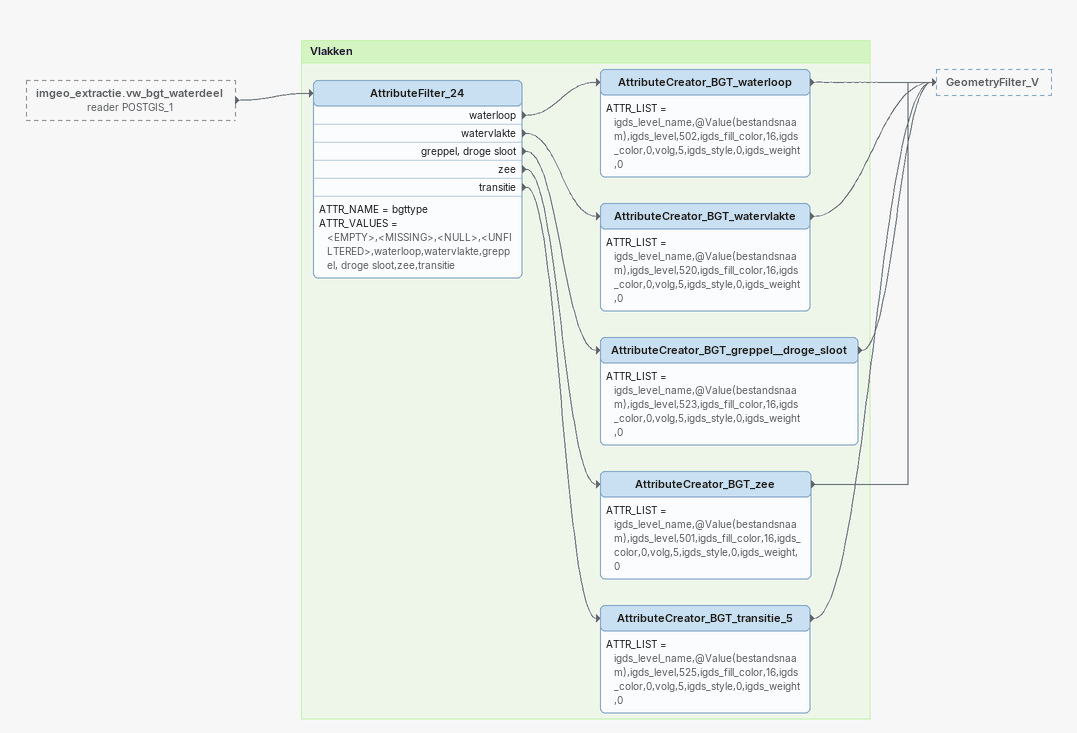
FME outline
imgeo_extractie.vw_bgt_waterdeel (reader POSTGIS_1) [outside]
    -> AttributeFilter_24

Bookmark: Vlakken
AttributeFilter_24
    ATTR_NAME = bgttype
    ATTR_VALUES = <EMPTY>,<MISSING>,<NULL>,<UNFILTERED>,waterloop,watervlakte,greppel, droge sloot,zee,transitie
    waterloop -> AttributeCreator_BGT_waterloop
    watervlakte -> AttributeCreator_BGT_watervlakte
    greppel, droge sloot -> AttributeCreator_BGT_greppel__droge_sloot
    zee -> AttributeCreator_BGT_zee
    transitie -> AttributeCreator_BGT_transitie_5
AttributeCreator_BGT_waterloop
    ATTR_LIST = igds_level_name,@Value(bestandsnaam),igds_level,502,igds_fill_color,16,igds_color,0,volg,5,igds_style,0,igds_weight,0
    -> GeometryFilter_V
AttributeCreator_BGT_watervlakte
    ATTR_LIST = igds_level_name,@Value(bestandsnaam),igds_level,520,igds_fill_color,16,igds_color,0,volg,5,igds_style,0,igds_weight,0
    -> GeometryFilter_V
AttributeCreator_BGT_greppel__droge_sloot
    ATTR_LIST = igds_level_name,@Value(bestandsnaam),igds_level,523,igds_fill_color,16,igds_color,0,volg,5,igds_style,0,igds_weight,0
    -> GeometryFilter_V
AttributeCreator_BGT_zee
    ATTR_LIST = igds_level_name,@Value(bestandsnaam),igds_level,501,igds_fill_color,16,igds_color,0,volg,5,igds_style,0,igds_weight,0
    -> GeometryFilter_V
AttributeCreator_BGT_transitie_5
    ATTR_LIST = igds_level_name,@Value(bestandsnaam),igds_level,525,igds_fill_color,16,igds_color,0,volg,5,igds_style,0,igds_weight,0
    -> GeometryFilter_V
